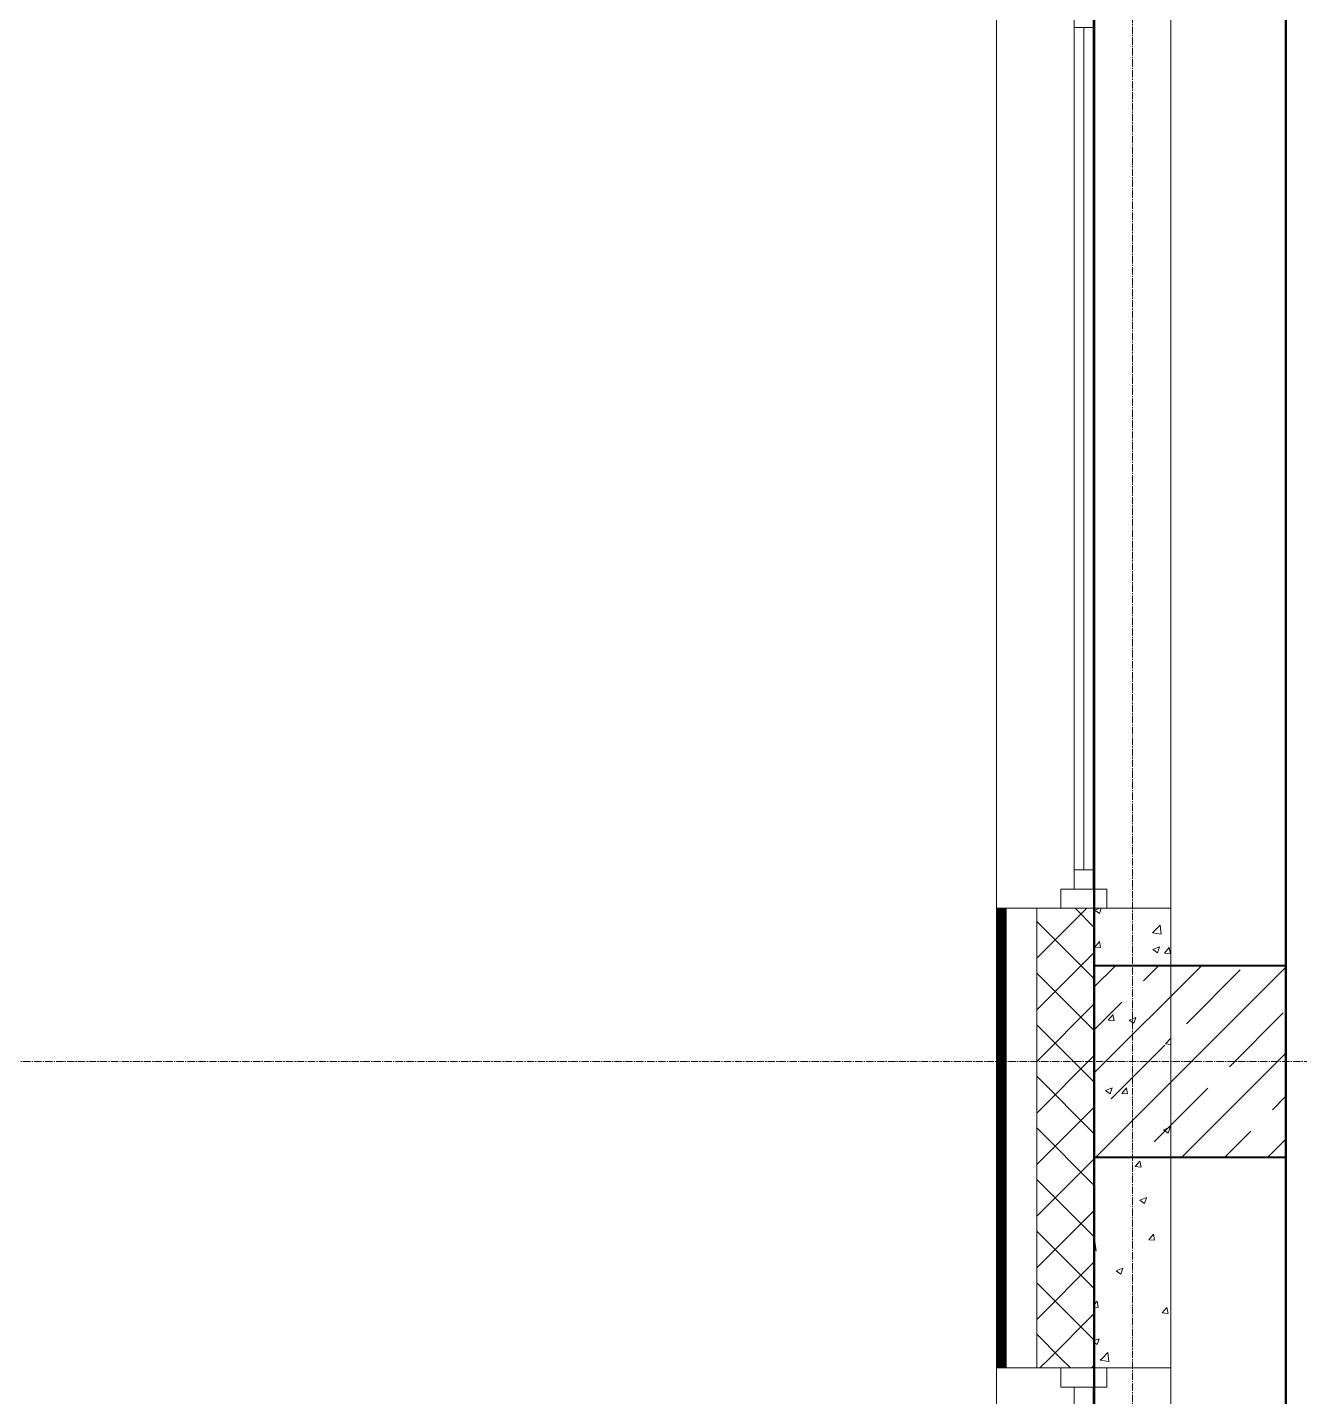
# Model space of a CAD drawing. Header units: millimetres. Extents: x -24360 to 609566, y -391049 to 148426.
# Drawn here: x -2885 to 436, y 69325 to 72900 of the extents above; entities that cross this region are included whole.
import ezdxf

# ---------------------------------------------------------------- set-up
doc = ezdxf.new("R2010")
doc.units = ezdxf.units.MM
doc.linetypes.add('CENTER2', pattern=[28.575, 19.05, -3.175, 3.175, -3.175])
doc.linetypes.add('HIDDEN2', pattern=[4.7625, 3.175, -1.5875])
for name, color, linetype, lineweight in [('A-Wall_Материал_Газоблок_Контур', 250, 'Continuous', 0), ('АР_Колонны', 70, 'Continuous', 30), ('АР_Окна', 4, 'Continuous', 5), ('АР_Стены ЖБ', 7, 'Continuous', 30), ('АР_Стены ПЕНОблок', 52, 'Continuous', 20), ('АР_Тонкая', 254, 'Continuous', 5), ('АР_Утеплитель', 31, 'Continuous', 0), ('АР_Штриховка', 8, 'Continuous', 0)]:
    doc.layers.add(name, color=color, linetype=linetype, lineweight=lineweight)
doc.layers.add('АР_Оси_РД_100', color=7, linetype='Continuous', lineweight=0, true_color=0x525252)
doc.layers.add('РД_Оси_100', color=7, linetype='Continuous', lineweight=0, true_color=0x525252)
doc.layers.add('КР_Балки-0.5', color=60, linetype='Continuous', lineweight=50, plot=False)

# ---------------------------------------------------------------- blocks, each defined once
blk = doc.blocks.new('СОШ_2200_АР_ОСИ_М100_28.05.24')
at = {"layer": 'АР_Оси_РД_100', "linetype": 'CENTER2'}
blk.add_line((0, -6155), (0, 139938.679), dxfattribs=at)
blk.add_lwpolyline([(119910, 70200), (-5954.958, 70200)], dxfattribs=at)

msp = doc.modelspace()

# ---------------------------------------------------------------- linework, layer by layer
at = {"layer": 'A-Wall_Материал_Газоблок_Контур', "color": 18, "linetype": 'Continuous', "lineweight": 0, "true_color": 0x000000}
for p, q in [((-355, 73000), (-355, 70600)), ((100, 70600), (100, 73000)), ((-355, 69400), (-355, 67900)), ((100, 67900), (100, 69400))]:
    msp.add_line(p, q, dxfattribs=at)
at = {"layer": 'АР_Колонны', "color": 18, "linetype": 'HIDDEN2', "lineweight": 25, "true_color": 0x000000}
for p, q in [((-100, 70450), (400, 70450)), ((-100, 69950), (-100, 70450)), ((400, 70450), (400, 69950)), ((400, 69950), (-100, 69950))]:
    msp.add_line(p, q, dxfattribs=at)
at = {"layer": 'АР_Колонны', "color": 18, "linetype": 'Continuous', "lineweight": 30, "true_color": 0x000000}
for p, q in [((400, 70450), (-100, 70450)), ((-100, 70450), (-100, 69950)), ((400, 69950), (400, 70450)), ((-100, 69950), (400, 69950))]:
    msp.add_line(p, q, dxfattribs=at)
at = {"layer": 'АР_Окна', "color": 18, "linetype": 'Continuous', "lineweight": 5, "true_color": 0x000000}
for p, q in [((-355, 73000), (-355, 70600)), ((100, 73000), (100, 70600)), ((-152.5, 70650), (-152.5, 72950)), ((-102.5, 72950), (-102.5, 70650)), ((-152.5, 72900), (-102.5, 72900)), ((-127.5, 72900), (-127.5, 70700)), ((-152.5, 70700), (-102.5, 70700)), ((-187.5, 70600), (-187.5, 70650)), ((-187.5, 70650), (-67.5, 70650)), ((-102.5, 70650), (-152.5, 70650)), ((-67.5, 70650), (-67.5, 70600)), ((-67.5, 70600), (-187.5, 70600)), ((-355, 69400), (-355, 67900)), ((-67.5, 69400), (-187.5, 69400)), ((-187.5, 69400), (-187.5, 69350)), ((-67.5, 69350), (-67.5, 69400)), ((100, 69400), (100, 67900)), ((-187.5, 69350), (-67.5, 69350)), ((-152.5, 69350), (-102.5, 69350)), ((-152.5, 67950), (-152.5, 69350)), ((-102.5, 69350), (-102.5, 67950))]:
    msp.add_line(p, q, dxfattribs=at)
at = {"layer": 'АР_Стены ЖБ', "color": 18, "linetype": 'Continuous', "lineweight": 40, "true_color": 0x000000}
for p, q in [((400, 70450), (-100, 70450)), ((-100, 70450), (-100, 69950)), ((400, 69950), (400, 70450)), ((-100, 69950), (400, 69950))]:
    msp.add_line(p, q, dxfattribs=at)
at = {"layer": 'АР_Стены ПЕНОблок', "color": 18, "linetype": 'Continuous', "lineweight": 20, "true_color": 0x000000}
for p, q in [((100, 70600), (-100, 70600)), ((-100, 70600), (-100, 69424.926)), ((100, 69424.926), (100, 70600)), ((-100, 69424.926), (-100, 69400)), ((-100, 69400), (100, 69400)), ((100, 69400), (100, 69424.926))]:
    msp.add_line(p, q, dxfattribs=at)
at = {"layer": 'АР_Тонкая', "color": 18, "linetype": 'Continuous', "lineweight": 5, "true_color": 0x000000}
for p, q in [((-330, 70600), (-355, 70600)), ((-355, 70600), (-355, 69424.926)), ((-250, 70600), (-330, 70600)), ((-330, 70600), (-330, 69424.926)), ((-330, 69424.926), (-330, 70600)), ((-250, 69424.926), (-250, 70600)), ((-355, 69424.926), (-355, 69400)), ((-355, 69400), (-330, 69400)), ((-330, 69424.926), (-330, 69400)), ((-330, 69400), (-330, 69424.926)), ((-330, 69400), (-250, 69400)), ((-250, 69400), (-250, 69424.926))]:
    msp.add_line(p, q, dxfattribs=at)
at = {"layer": 'АР_Утеплитель', "color": 18, "linetype": 'Continuous', "lineweight": 0, "true_color": 0x000000}
for p, q in [((-100, 70600), (-250, 70600)), ((-250, 70600), (-250, 69424.926)), ((-100, 69424.926), (-100, 70600)), ((-250, 69424.926), (-250, 69400)), ((-250, 69400), (-100, 69400)), ((-100, 69400), (-100, 69424.926))]:
    msp.add_line(p, q, dxfattribs=at)
at = {"layer": 'АР_Штриховка', "color": 18, "linetype": 'Continuous', "lineweight": 0, "true_color": 0x000000}
for p, q in [((-355, 70599), (-330, 70599)), ((-355, 70598), (-330, 70598)), ((-355, 70597), (-330, 70597)), ((-355, 70596), (-330, 70596)), ((-355, 70595), (-330, 70595)), ((-355, 70594), (-330, 70594)), ((-355, 70593), (-330, 70593)), ((-355, 70592), (-330, 70592)), ((-355, 70591), (-330, 70591)), ((-355, 70590), (-330, 70590)), ((-355, 70589), (-330, 70589)), ((-355, 70588), (-330, 70588)), ((-355, 70587), (-330, 70587)), ((-355, 70586), (-330, 70586)), ((-355, 70585), (-330, 70585)), ((-355, 70584), (-330, 70584)), ((-355, 70583), (-330, 70583)), ((-355, 70582), (-330, 70582)), ((-355, 70581), (-330, 70581)), ((-355, 70580), (-330, 70580)), ((-355, 70579), (-330, 70579)), ((-355, 70578), (-330, 70578)), ((-355, 70577), (-330, 70577)), ((-355, 70576), (-330, 70576)), ((-355, 70575), (-330, 70575)), ((-355, 70574), (-330, 70574)), ((-355, 70573), (-330, 70573)), ((-355, 70572), (-330, 70572)), ((-355, 70571), (-330, 70571)), ((-250, 70469.517), (-119.517, 70600)), ((-100, 70550.109), (-149.891, 70600)), ((-99.009, 70594.691), (-86.375, 70586.169)), ((-98.989, 70594.736), (-85.276, 70600)), ((-86.368, 70586.166), (-81.727, 70600)), ((-355, 70570), (-330, 70570)), ((-355, 70569), (-330, 70569)), ((-355, 70568), (-330, 70568)), ((-355, 70567), (-330, 70567)), ((-355, 70566), (-330, 70566)), ((-355, 70565), (-330, 70565)), ((-355, 70564), (-330, 70564)), ((-355, 70563), (-330, 70563)), ((-355, 70562), (-330, 70562)), ((-355, 70561), (-330, 70561)), ((-355, 70560), (-330, 70560)), ((-355, 70559), (-330, 70559)), ((-355, 70558), (-330, 70558)), ((-355, 70557), (-330, 70557)), ((-355, 70556), (-330, 70556)), ((-355, 70555), (-330, 70555)), ((-355, 70554), (-330, 70554)), ((-355, 70553), (-330, 70553)), ((-355, 70552), (-330, 70552)), ((-355, 70551), (-330, 70551)), ((-355, 70550), (-330, 70550)), ((-355, 70549), (-330, 70549)), ((-355, 70548), (-330, 70548)), ((-355, 70547), (-330, 70547)), ((-355, 70546), (-330, 70546)), ((-355, 70545), (-330, 70545)), ((-355, 70544), (-330, 70544)), ((-355, 70543), (-330, 70543)), ((-355, 70542), (-330, 70542)), ((-355, 70541), (-330, 70541)), ((-355, 70540), (-330, 70540)), ((-355, 70539), (-330, 70539)), ((-355, 70538), (-330, 70538)), ((-355, 70537), (-330, 70537)), ((-355, 70536), (-330, 70536)), ((-355, 70535), (-330, 70535)), ((-100, 70415.405), (-250, 70565.405)), ((52.073, 70535.664), (71.857, 70556.283)), ((52.105, 70535.596), (74.695, 70532.093)), ((74.707, 70532.166), (71.9, 70556.288)), ((-355, 70534), (-330, 70534)), ((-355, 70533), (-330, 70533)), ((-355, 70532), (-330, 70532)), ((-355, 70531), (-330, 70531)), ((-355, 70530), (-330, 70530)), ((-355, 70529), (-330, 70529)), ((-355, 70528), (-330, 70528)), ((-355, 70527), (-330, 70527)), ((-355, 70526), (-330, 70526)), ((-355, 70525), (-330, 70525)), ((-355, 70524), (-330, 70524)), ((-355, 70523), (-330, 70523)), ((-355, 70522), (-330, 70522)), ((-355, 70521), (-330, 70521)), ((-355, 70520), (-330, 70520)), ((-355, 70519), (-330, 70519)), ((-355, 70518), (-330, 70518)), ((-355, 70517), (-330, 70517)), ((-355, 70516), (-330, 70516)), ((-355, 70515), (-330, 70515)), ((-355, 70514), (-330, 70514)), ((-355, 70513), (-330, 70513)), ((-355, 70512), (-330, 70512)), ((-355, 70511), (-330, 70511)), ((-355, 70510), (-330, 70510)), ((-355, 70509), (-330, 70509)), ((-355, 70508), (-330, 70508)), ((-355, 70507), (-330, 70507)), ((-355, 70506), (-330, 70506)), ((-355, 70505), (-330, 70505)), ((-355, 70504), (-330, 70504)), ((-355, 70503), (-330, 70503)), ((-355, 70502), (-330, 70502)), ((-355, 70501), (-330, 70501)), ((-355, 70500), (-330, 70500)), ((-98.987, 70498.703), (-86.742, 70513.296)), ((-83.636, 70497.405), (-86.573, 70513.326)), ((52.626, 70492.471), (70.41, 70499.298)), ((65.246, 70483.901), (70.396, 70499.25)), ((-355, 70499), (-330, 70499)), ((-355, 70498), (-330, 70498)), ((-355, 70497), (-330, 70497)), ((-355, 70496), (-330, 70496)), ((-355, 70495), (-330, 70495)), ((-355, 70494), (-330, 70494)), ((-355, 70493), (-330, 70493)), ((-355, 70492), (-330, 70492)), ((-355, 70491), (-330, 70491)), ((-355, 70490), (-330, 70490)), ((-355, 70489), (-330, 70489)), ((-355, 70488), (-330, 70488)), ((-355, 70487), (-330, 70487)), ((-355, 70486), (-330, 70486)), ((-355, 70485), (-330, 70485)), ((-355, 70484), (-330, 70484)), ((-355, 70483), (-330, 70483)), ((-355, 70482), (-330, 70482)), ((-355, 70481), (-330, 70481)), ((-355, 70480), (-330, 70480)), ((-355, 70479), (-330, 70479)), ((-355, 70478), (-330, 70478)), ((-355, 70477), (-330, 70477)), ((-355, 70476), (-330, 70476)), ((-355, 70475), (-330, 70475)), ((-355, 70474), (-330, 70474)), ((-355, 70473), (-330, 70473)), ((-355, 70472), (-330, 70472)), ((-355, 70471), (-330, 70471)), ((-355, 70470), (-330, 70470)), ((-355, 70469), (-330, 70469)), ((-355, 70468), (-330, 70468)), ((-355, 70467), (-330, 70467)), ((-355, 70466), (-330, 70466)), ((-355, 70465), (-330, 70465)), ((-355, 70464), (-330, 70464)), ((-250, 70334.813), (-100, 70484.813)), ((-98.987, 70498.702), (-83.805, 70497.374)), ((52.605, 70492.426), (65.24, 70483.904)), ((83.198, 70482.764), (95.443, 70497.357)), ((83.198, 70482.763), (98.38, 70481.435)), ((98.548, 70481.466), (95.611, 70497.387)), ((-355, 70463), (-330, 70463)), ((-355, 70462), (-330, 70462)), ((-355, 70461), (-330, 70461)), ((-355, 70460), (-330, 70460)), ((-355, 70459), (-330, 70459)), ((-355, 70458), (-330, 70458)), ((-355, 70457), (-330, 70457)), ((-355, 70456), (-330, 70456)), ((-355, 70455), (-330, 70455)), ((-355, 70454), (-330, 70454)), ((-355, 70453), (-330, 70453)), ((-355, 70452), (-330, 70452)), ((-355, 70451), (-330, 70451)), ((-355, 70450), (-330, 70450)), ((-355, 70449), (-330, 70449)), ((-355, 70448), (-330, 70448)), ((-355, 70447), (-330, 70447)), ((-355, 70446), (-330, 70446)), ((-355, 70445), (-330, 70445)), ((-355, 70444), (-330, 70444)), ((-355, 70443), (-330, 70443)), ((-355, 70442), (-330, 70442)), ((-355, 70441), (-330, 70441)), ((-355, 70440), (-330, 70440)), ((-355, 70439), (-330, 70439)), ((-355, 70438), (-330, 70438)), ((-355, 70437), (-330, 70437)), ((-355, 70436), (-330, 70436)), ((-355, 70435), (-330, 70435)), ((-355, 70434), (-330, 70434)), ((-355, 70433), (-330, 70433)), ((-355, 70432), (-330, 70432)), ((-355, 70431), (-330, 70431)), ((-355, 70430), (-330, 70430)), ((-355, 70429), (-330, 70429)), ((-355, 70428), (-330, 70428)), ((-100, 70280.702), (-250, 70430.702)), ((-355, 70427), (-330, 70427)), ((-355, 70426), (-330, 70426)), ((-355, 70425), (-330, 70425)), ((-355, 70424), (-330, 70424)), ((-355, 70423), (-330, 70423)), ((-355, 70422), (-330, 70422)), ((-355, 70421), (-330, 70421)), ((-355, 70420), (-330, 70420)), ((-355, 70419), (-330, 70419)), ((-355, 70418), (-330, 70418)), ((-355, 70417), (-330, 70417)), ((-355, 70416), (-330, 70416)), ((-355, 70415), (-330, 70415)), ((-355, 70414), (-330, 70414)), ((-355, 70413), (-330, 70413)), ((-355, 70412), (-330, 70412)), ((-355, 70411), (-330, 70411)), ((-355, 70410), (-330, 70410)), ((-355, 70409), (-330, 70409)), ((-355, 70408), (-330, 70408)), ((-355, 70407), (-330, 70407)), ((-355, 70406), (-330, 70406)), ((-355, 70405), (-330, 70405)), ((-355, 70404), (-330, 70404)), ((-355, 70403), (-330, 70403)), ((-355, 70402), (-330, 70402)), ((-355, 70401), (-330, 70401)), ((-355, 70400), (-330, 70400)), ((-355, 70399), (-330, 70399)), ((-355, 70398), (-330, 70398)), ((-355, 70397), (-330, 70397)), ((-355, 70396), (-330, 70396)), ((-355, 70395), (-330, 70395)), ((-355, 70394), (-330, 70394)), ((-355, 70393), (-330, 70393)), ((-355, 70392), (-330, 70392)), ((-355, 70391), (-330, 70391)), ((-355, 70390), (-330, 70390)), ((-355, 70389), (-330, 70389)), ((-355, 70388), (-330, 70388)), ((-355, 70387), (-330, 70387)), ((-355, 70386), (-330, 70386)), ((-355, 70385), (-330, 70385)), ((-355, 70384), (-330, 70384)), ((-355, 70383), (-330, 70383)), ((-355, 70382), (-330, 70382)), ((-355, 70381), (-330, 70381)), ((-355, 70380), (-330, 70380)), ((-355, 70379), (-330, 70379)), ((-355, 70378), (-330, 70378)), ((-355, 70377), (-330, 70377)), ((-355, 70376), (-330, 70376)), ((-355, 70375), (-330, 70375)), ((-355, 70374), (-330, 70374)), ((-355, 70373), (-330, 70373)), ((-355, 70372), (-330, 70372)), ((-355, 70371), (-330, 70371)), ((-355, 70370), (-330, 70370)), ((-355, 70369), (-330, 70369)), ((-355, 70368), (-330, 70368)), ((-355, 70367), (-330, 70367)), ((-355, 70366), (-330, 70366)), ((-355, 70365), (-330, 70365)), ((-355, 70364), (-330, 70364)), ((-355, 70363), (-330, 70363)), ((-355, 70362), (-330, 70362)), ((-355, 70361), (-330, 70361)), ((-355, 70360), (-330, 70360)), ((-355, 70359), (-330, 70359)), ((-355, 70358), (-330, 70358)), ((-355, 70357), (-330, 70357)), ((-355, 70356), (-330, 70356)), ((-355, 70355), (-330, 70355)), ((-355, 70354), (-330, 70354)), ((-355, 70353), (-330, 70353)), ((-355, 70352), (-330, 70352)), ((-355, 70351), (-330, 70351)), ((-355, 70350), (-330, 70350)), ((-355, 70349), (-330, 70349)), ((-355, 70348), (-330, 70348)), ((-355, 70347), (-330, 70347)), ((-355, 70346), (-330, 70346)), ((-355, 70345), (-330, 70345)), ((-355, 70344), (-330, 70344)), ((-355, 70343), (-330, 70343)), ((-355, 70342), (-330, 70342)), ((-355, 70341), (-330, 70341)), ((-355, 70340), (-330, 70340)), ((-355, 70339), (-330, 70339)), ((-355, 70338), (-330, 70338)), ((-355, 70337), (-330, 70337)), ((-355, 70336), (-330, 70336)), ((-355, 70335), (-330, 70335)), ((-355, 70334), (-330, 70334)), ((-355, 70333), (-330, 70333)), ((-355, 70332), (-330, 70332)), ((-355, 70331), (-330, 70331)), ((-355, 70330), (-330, 70330)), ((-355, 70329), (-330, 70329)), ((-355, 70328), (-330, 70328)), ((-355, 70327), (-330, 70327)), ((-355, 70326), (-330, 70326)), ((-355, 70325), (-330, 70325)), ((-355, 70324), (-330, 70324)), ((-355, 70323), (-330, 70323)), ((-355, 70322), (-330, 70322)), ((-355, 70321), (-330, 70321)), ((-250, 70200.109), (-100, 70350.109)), ((-63.743, 70307.646), (-51.498, 70322.239)), ((-48.394, 70306.348), (-51.331, 70322.27)), ((-355, 70320), (-330, 70320)), ((-355, 70319), (-330, 70319)), ((-355, 70318), (-330, 70318)), ((-355, 70317), (-330, 70317)), ((-355, 70316), (-330, 70316)), ((-355, 70315), (-330, 70315)), ((-355, 70314), (-330, 70314)), ((-355, 70313), (-330, 70313)), ((-355, 70312), (-330, 70312)), ((-355, 70311), (-330, 70311)), ((-355, 70310), (-330, 70310)), ((-355, 70309), (-330, 70309)), ((-355, 70308), (-330, 70308)), ((-355, 70307), (-330, 70307)), ((-355, 70306), (-330, 70306)), ((-355, 70305), (-330, 70305)), ((-355, 70304), (-330, 70304)), ((-355, 70303), (-330, 70303)), ((-355, 70302), (-330, 70302)), ((-355, 70301), (-330, 70301)), ((-355, 70300), (-330, 70300)), ((-355, 70299), (-330, 70299)), ((-355, 70298), (-330, 70298)), ((-355, 70297), (-330, 70297)), ((-355, 70296), (-330, 70296)), ((-355, 70295), (-330, 70295)), ((-355, 70294), (-330, 70294)), ((-355, 70293), (-330, 70293)), ((-355, 70292), (-330, 70292)), ((-355, 70291), (-330, 70291)), ((-355, 70290), (-330, 70290)), ((-355, 70289), (-330, 70289)), ((-355, 70288), (-330, 70288)), ((-355, 70287), (-330, 70287)), ((-355, 70286), (-330, 70286)), ((-355, 70285), (-330, 70285)), ((-100, 70145.998), (-250, 70295.998)), ((-63.743, 70307.645), (-48.561, 70306.317)), ((-9.197, 70308.238), (3.438, 70299.716)), ((-9.176, 70308.283), (8.608, 70315.11)), ((3.444, 70299.713), (8.594, 70315.062)), ((-355, 70284), (-330, 70284)), ((-355, 70283), (-330, 70283)), ((-355, 70282), (-330, 70282)), ((-355, 70281), (-330, 70281)), ((-355, 70280), (-330, 70280)), ((-355, 70279), (-330, 70279)), ((-355, 70278), (-330, 70278)), ((-355, 70277), (-330, 70277)), ((-355, 70276), (-330, 70276)), ((-355, 70275), (-330, 70275)), ((-355, 70274), (-330, 70274)), ((-355, 70273), (-330, 70273)), ((-355, 70272), (-330, 70272)), ((-355, 70271), (-330, 70271)), ((-355, 70270), (-330, 70270)), ((-355, 70269), (-330, 70269)), ((-355, 70268), (-330, 70268)), ((-355, 70267), (-330, 70267)), ((-355, 70266), (-330, 70266)), ((-355, 70265), (-330, 70265)), ((-355, 70264), (-330, 70264)), ((-355, 70263), (-330, 70263)), ((-355, 70262), (-330, 70262)), ((-355, 70261), (-330, 70261)), ((-355, 70260), (-330, 70260)), ((-355, 70259), (-330, 70259)), ((-355, 70258), (-330, 70258)), ((-355, 70257), (-330, 70257)), ((-355, 70256), (-330, 70256)), ((-355, 70255), (-330, 70255)), ((-355, 70254), (-330, 70254)), ((-355, 70253), (-330, 70253)), ((-355, 70252), (-330, 70252)), ((-355, 70251), (-330, 70251)), ((-355, 70250), (-330, 70250)), ((-355, 70249), (-330, 70249)), ((85.748, 70246.196), (100, 70261.049)), ((-355, 70248), (-330, 70248)), ((-355, 70247), (-330, 70247)), ((-355, 70246), (-330, 70246)), ((-355, 70245), (-330, 70245)), ((-355, 70244), (-330, 70244)), ((-355, 70243), (-330, 70243)), ((-355, 70242), (-330, 70242)), ((-355, 70241), (-330, 70241)), ((-355, 70240), (-330, 70240)), ((-355, 70239), (-330, 70239)), ((-355, 70238), (-330, 70238)), ((-355, 70237), (-330, 70237)), ((-355, 70236), (-330, 70236)), ((-355, 70235), (-330, 70235)), ((-355, 70234), (-330, 70234)), ((-355, 70233), (-330, 70233)), ((-355, 70232), (-330, 70232)), ((-355, 70231), (-330, 70231)), ((-355, 70230), (-330, 70230)), ((-355, 70229), (-330, 70229)), ((-355, 70228), (-330, 70228)), ((-355, 70227), (-330, 70227)), ((-355, 70226), (-330, 70226)), ((-355, 70225), (-330, 70225)), ((-355, 70224), (-330, 70224)), ((-355, 70223), (-330, 70223)), ((-355, 70222), (-330, 70222)), ((-355, 70221), (-330, 70221)), ((-355, 70220), (-330, 70220)), ((-355, 70219), (-330, 70219)), ((-355, 70218), (-330, 70218)), ((-355, 70217), (-330, 70217)), ((-355, 70216), (-330, 70216)), ((-355, 70215), (-330, 70215)), ((-355, 70214), (-330, 70214)), ((-250, 70065.405), (-100, 70215.405)), ((85.78, 70246.128), (100, 70243.923)), ((-355, 70213), (-330, 70213)), ((-355, 70212), (-330, 70212)), ((-355, 70211), (-330, 70211)), ((-355, 70210), (-330, 70210)), ((-355, 70209), (-330, 70209)), ((-355, 70208), (-330, 70208)), ((-355, 70207), (-330, 70207)), ((-355, 70206), (-330, 70206)), ((-355, 70205), (-330, 70205)), ((-355, 70204), (-330, 70204)), ((-355, 70203), (-330, 70203)), ((-355, 70202), (-330, 70202)), ((-355, 70201), (-330, 70201)), ((-355, 70200), (-330, 70200)), ((-355, 70199), (-330, 70199)), ((-355, 70198), (-330, 70198)), ((-355, 70197), (-330, 70197)), ((-355, 70196), (-330, 70196)), ((-355, 70195), (-330, 70195)), ((-355, 70194), (-330, 70194)), ((-355, 70193), (-330, 70193)), ((-355, 70192), (-330, 70192)), ((-355, 70191), (-330, 70191)), ((-355, 70190), (-330, 70190)), ((-355, 70189), (-330, 70189)), ((-355, 70188), (-330, 70188)), ((-355, 70187), (-330, 70187)), ((-355, 70186), (-330, 70186)), ((-355, 70185), (-330, 70185)), ((-355, 70184), (-330, 70184)), ((-355, 70183), (-330, 70183)), ((-355, 70182), (-330, 70182)), ((-355, 70181), (-330, 70181)), ((-355, 70180), (-330, 70180)), ((-355, 70179), (-330, 70179)), ((-355, 70178), (-330, 70178)), ((-355, 70177), (-330, 70177)), ((-355, 70176), (-330, 70176)), ((-355, 70175), (-330, 70175)), ((-355, 70174), (-330, 70174)), ((-355, 70173), (-330, 70173)), ((-355, 70172), (-330, 70172)), ((-355, 70171), (-330, 70171)), ((-355, 70170), (-330, 70170)), ((-355, 70169), (-330, 70169)), ((-355, 70168), (-330, 70168)), ((-355, 70167), (-330, 70167)), ((-355, 70166), (-330, 70166)), ((-355, 70165), (-330, 70165)), ((-355, 70164), (-330, 70164)), ((-355, 70163), (-330, 70163)), ((-355, 70162), (-330, 70162)), ((-355, 70161), (-330, 70161)), ((-355, 70160), (-330, 70160)), ((-355, 70159), (-330, 70159)), ((-355, 70158), (-330, 70158)), ((-355, 70157), (-330, 70157)), ((-355, 70156), (-330, 70156)), ((-355, 70155), (-330, 70155)), ((-355, 70154), (-330, 70154)), ((-355, 70153), (-330, 70153)), ((-355, 70152), (-330, 70152)), ((-355, 70151), (-330, 70151)), ((-355, 70150), (-330, 70150)), ((-355, 70149), (-330, 70149)), ((-355, 70148), (-330, 70148)), ((-355, 70147), (-330, 70147)), ((-355, 70146), (-330, 70146)), ((-355, 70145), (-330, 70145)), ((-355, 70144), (-330, 70144)), ((-355, 70143), (-330, 70143)), ((-355, 70142), (-330, 70142)), ((-100, 70011.294), (-250, 70161.294)), ((-355, 70141), (-330, 70141)), ((-355, 70140), (-330, 70140)), ((-355, 70139), (-330, 70139)), ((-355, 70138), (-330, 70138)), ((-355, 70137), (-330, 70137)), ((-355, 70136), (-330, 70136)), ((-355, 70135), (-330, 70135)), ((-355, 70134), (-330, 70134)), ((-355, 70133), (-330, 70133)), ((-355, 70132), (-330, 70132)), ((-355, 70131), (-330, 70131)), ((-355, 70130), (-330, 70130)), ((-355, 70129), (-330, 70129)), ((-355, 70128), (-330, 70128)), ((-355, 70127), (-330, 70127)), ((-355, 70126), (-330, 70126)), ((-355, 70125), (-330, 70125)), ((-355, 70124), (-330, 70124)), ((-355, 70123), (-330, 70123)), ((-355, 70122), (-330, 70122)), ((-355, 70121), (-330, 70121)), ((-355, 70120), (-330, 70120)), ((-355, 70119), (-330, 70119)), ((-355, 70118), (-330, 70118)), ((-355, 70117), (-330, 70117)), ((-355, 70116), (-330, 70116)), ((-355, 70115), (-330, 70115)), ((-355, 70114), (-330, 70114)), ((-355, 70113), (-330, 70113)), ((-355, 70112), (-330, 70112)), ((-355, 70111), (-330, 70111)), ((-355, 70110), (-330, 70110)), ((-355, 70109), (-330, 70109)), ((-355, 70108), (-330, 70108)), ((-355, 70107), (-330, 70107)), ((-355, 70106), (-330, 70106)), ((-70.999, 70124.05), (-58.364, 70115.528)), ((-70.978, 70124.095), (-53.194, 70130.922)), ((-58.358, 70115.525), (-53.208, 70130.874)), ((-28.5, 70116.589), (-16.255, 70131.182)), ((-28.5, 70116.589), (-13.318, 70115.26)), ((-13.151, 70115.291), (-16.088, 70131.213)), ((-355, 70105), (-330, 70105)), ((-355, 70104), (-330, 70104)), ((-355, 70103), (-330, 70103)), ((-355, 70102), (-330, 70102)), ((-355, 70101), (-330, 70101)), ((-355, 70100), (-330, 70100)), ((-355, 70099), (-330, 70099)), ((-355, 70098), (-330, 70098)), ((-355, 70097), (-330, 70097)), ((-355, 70096), (-330, 70096)), ((-355, 70095), (-330, 70095)), ((-355, 70094), (-330, 70094)), ((-355, 70093), (-330, 70093)), ((-355, 70092), (-330, 70092)), ((-355, 70091), (-330, 70091)), ((-355, 70090), (-330, 70090)), ((-355, 70089), (-330, 70089)), ((-355, 70088), (-330, 70088)), ((-355, 70087), (-330, 70087)), ((-355, 70086), (-330, 70086)), ((-355, 70085), (-330, 70085)), ((-355, 70084), (-330, 70084)), ((-355, 70083), (-330, 70083)), ((-355, 70082), (-330, 70082)), ((-355, 70081), (-330, 70081)), ((-355, 70080), (-330, 70080)), ((-355, 70079), (-330, 70079)), ((-355, 70078), (-330, 70078)), ((-355, 70077), (-330, 70077)), ((-355, 70076), (-330, 70076)), ((-355, 70075), (-330, 70075)), ((-355, 70074), (-330, 70074)), ((-355, 70073), (-330, 70073)), ((-355, 70072), (-330, 70072)), ((-355, 70071), (-330, 70071)), ((-250, 69930.702), (-100, 70080.702)), ((-355, 70070), (-330, 70070)), ((-355, 70069), (-330, 70069)), ((-355, 70068), (-330, 70068)), ((-355, 70067), (-330, 70067)), ((-355, 70066), (-330, 70066)), ((-355, 70065), (-330, 70065)), ((-355, 70064), (-330, 70064)), ((-355, 70063), (-330, 70063)), ((-355, 70062), (-330, 70062)), ((-355, 70061), (-330, 70061)), ((-355, 70060), (-330, 70060)), ((-355, 70059), (-330, 70059)), ((-355, 70058), (-330, 70058)), ((-355, 70057), (-330, 70057)), ((-355, 70056), (-330, 70056)), ((-355, 70055), (-330, 70055)), ((-355, 70054), (-330, 70054)), ((-355, 70053), (-330, 70053)), ((-355, 70052), (-330, 70052)), ((-355, 70051), (-330, 70051)), ((-355, 70050), (-330, 70050)), ((-355, 70049), (-330, 70049)), ((-355, 70048), (-330, 70048)), ((-355, 70047), (-330, 70047)), ((-355, 70046), (-330, 70046)), ((-355, 70045), (-330, 70045)), ((-355, 70044), (-330, 70044)), ((-355, 70043), (-330, 70043)), ((-355, 70042), (-330, 70042)), ((-355, 70041), (-330, 70041)), ((-355, 70040), (-330, 70040)), ((-355, 70039), (-330, 70039)), ((-355, 70038), (-330, 70038)), ((-355, 70037), (-330, 70037)), ((-355, 70036), (-330, 70036)), ((-355, 70035), (-330, 70035)), ((-355, 70034), (-330, 70034)), ((-355, 70033), (-330, 70033)), ((-355, 70032), (-330, 70032)), ((-355, 70031), (-330, 70031)), ((-355, 70030), (-330, 70030)), ((-355, 70029), (-330, 70029)), ((-355, 70028), (-330, 70028)), ((-355, 70027), (-330, 70027)), ((-355, 70026), (-330, 70026)), ((-355, 70025), (-330, 70025)), ((-355, 70024), (-330, 70024)), ((-355, 70023), (-330, 70023)), ((-355, 70022), (-330, 70022)), ((-355, 70021), (-330, 70021)), ((-355, 70020), (-330, 70020)), ((-355, 70019), (-330, 70019)), ((-355, 70018), (-330, 70018)), ((-355, 70017), (-330, 70017)), ((-355, 70016), (-330, 70016)), ((-355, 70015), (-330, 70015)), ((-355, 70014), (-330, 70014)), ((-355, 70013), (-330, 70013)), ((-355, 70012), (-330, 70012)), ((-355, 70011), (-330, 70011)), ((-355, 70010), (-330, 70010)), ((-355, 70009), (-330, 70009)), ((-355, 70008), (-330, 70008)), ((-355, 70007), (-330, 70007)), ((-355, 70006), (-330, 70006)), ((-355, 70005), (-330, 70005)), ((-355, 70004), (-330, 70004)), ((-355, 70003), (-330, 70003)), ((-355, 70002), (-330, 70002)), ((-355, 70001), (-330, 70001)), ((-355, 70000), (-330, 70000)), ((-355, 69999), (-330, 69999)), ((-100, 69876.59), (-250, 70026.59)), ((80.615, 70021.784), (93.25, 70013.262)), ((80.636, 70021.83), (98.421, 70028.656)), ((93.256, 70013.26), (98.407, 70028.609)), ((-355, 69998), (-330, 69998)), ((-355, 69997), (-330, 69997)), ((-355, 69996), (-330, 69996)), ((-355, 69995), (-330, 69995)), ((-355, 69994), (-330, 69994)), ((-355, 69993), (-330, 69993)), ((-355, 69992), (-330, 69992)), ((-355, 69991), (-330, 69991)), ((-355, 69990), (-330, 69990)), ((-355, 69989), (-330, 69989)), ((-355, 69988), (-330, 69988)), ((-355, 69987), (-330, 69987)), ((-355, 69986), (-330, 69986)), ((-355, 69985), (-330, 69985)), ((-355, 69984), (-330, 69984)), ((-355, 69983), (-330, 69983)), ((-355, 69982), (-330, 69982)), ((-355, 69981), (-330, 69981)), ((-355, 69980), (-330, 69980)), ((-355, 69979), (-330, 69979)), ((-355, 69978), (-330, 69978)), ((-355, 69977), (-330, 69977)), ((-355, 69976), (-330, 69976)), ((-355, 69975), (-330, 69975)), ((-355, 69974), (-330, 69974)), ((-355, 69973), (-330, 69973)), ((-355, 69972), (-330, 69972)), ((-355, 69971), (-330, 69971)), ((-355, 69970), (-330, 69970)), ((-355, 69969), (-330, 69969)), ((-355, 69968), (-330, 69968)), ((-355, 69967), (-330, 69967)), ((-355, 69966), (-330, 69966)), ((-355, 69965), (-330, 69965)), ((-355, 69964), (-330, 69964)), ((-355, 69963), (-330, 69963)), ((-355, 69962), (-330, 69962)), ((-355, 69961), (-330, 69961)), ((-355, 69960), (-330, 69960)), ((-355, 69959), (-330, 69959)), ((-355, 69958), (-330, 69958)), ((-355, 69957), (-330, 69957)), ((-355, 69956), (-330, 69956)), ((-355, 69955), (-330, 69955)), ((-355, 69954), (-330, 69954)), ((-355, 69953), (-330, 69953)), ((-355, 69952), (-330, 69952)), ((-355, 69951), (-330, 69951)), ((-355, 69950), (-330, 69950)), ((-355, 69949), (-330, 69949)), ((-355, 69948), (-330, 69948)), ((-355, 69947), (-330, 69947)), ((-355, 69946), (-330, 69946)), ((-355, 69945), (-330, 69945)), ((-355, 69944), (-330, 69944)), ((-355, 69943), (-330, 69943)), ((-355, 69942), (-330, 69942)), ((-355, 69941), (-330, 69941)), ((-355, 69940), (-330, 69940)), ((-355, 69939), (-330, 69939)), ((-355, 69938), (-330, 69938)), ((-355, 69937), (-330, 69937)), ((-355, 69936), (-330, 69936)), ((-355, 69935), (-330, 69935)), ((-355, 69934), (-330, 69934)), ((-355, 69933), (-330, 69933)), ((-355, 69932), (-330, 69932)), ((-355, 69931), (-330, 69931)), ((-355, 69930), (-330, 69930)), ((-355, 69929), (-330, 69929)), ((-355, 69928), (-330, 69928)), ((-250, 69795.998), (-100, 69945.998)), ((6.743, 69925.532), (18.989, 69940.125)), ((22.092, 69924.234), (19.155, 69940.156)), ((-355, 69927), (-330, 69927)), ((-355, 69926), (-330, 69926)), ((-355, 69925), (-330, 69925)), ((-355, 69924), (-330, 69924)), ((-355, 69923), (-330, 69923)), ((-355, 69922), (-330, 69922)), ((-355, 69921), (-330, 69921)), ((-355, 69920), (-330, 69920)), ((-355, 69919), (-330, 69919)), ((-355, 69918), (-330, 69918)), ((-355, 69917), (-330, 69917)), ((-355, 69916), (-330, 69916)), ((-355, 69915), (-330, 69915)), ((-355, 69914), (-330, 69914)), ((-355, 69913), (-330, 69913)), ((-355, 69912), (-330, 69912)), ((-355, 69911), (-330, 69911)), ((-355, 69910), (-330, 69910)), ((-355, 69909), (-330, 69909)), ((-355, 69908), (-330, 69908)), ((-355, 69907), (-330, 69907)), ((-355, 69906), (-330, 69906)), ((-355, 69905), (-330, 69905)), ((-355, 69904), (-330, 69904)), ((-355, 69903), (-330, 69903)), ((-355, 69902), (-330, 69902)), ((-355, 69901), (-330, 69901)), ((-355, 69900), (-330, 69900)), ((-355, 69899), (-330, 69899)), ((-355, 69898), (-330, 69898)), ((-355, 69897), (-330, 69897)), ((-355, 69896), (-330, 69896)), ((-355, 69895), (-330, 69895)), ((-355, 69894), (-330, 69894)), ((-355, 69893), (-330, 69893)), ((-355, 69892), (-330, 69892)), ((-100, 69741.886), (-250, 69891.886)), ((6.743, 69925.532), (21.925, 69924.203)), ((-355, 69891), (-330, 69891)), ((-355, 69890), (-330, 69890)), ((-355, 69889), (-330, 69889)), ((-355, 69888), (-330, 69888)), ((-355, 69887), (-330, 69887)), ((-355, 69886), (-330, 69886)), ((-355, 69885), (-330, 69885)), ((-355, 69884), (-330, 69884)), ((-355, 69883), (-330, 69883)), ((-355, 69882), (-330, 69882)), ((-355, 69881), (-330, 69881)), ((-355, 69880), (-330, 69880)), ((-355, 69879), (-330, 69879)), ((-355, 69878), (-330, 69878)), ((-355, 69877), (-330, 69877)), ((-355, 69876), (-330, 69876)), ((-355, 69875), (-330, 69875)), ((-355, 69874), (-330, 69874)), ((-355, 69873), (-330, 69873)), ((-355, 69872), (-330, 69872)), ((-355, 69871), (-330, 69871)), ((-355, 69870), (-330, 69870)), ((-355, 69869), (-330, 69869)), ((-355, 69868), (-330, 69868)), ((-355, 69867), (-330, 69867)), ((-355, 69866), (-330, 69866)), ((-355, 69865), (-330, 69865)), ((-355, 69864), (-330, 69864)), ((-355, 69863), (-330, 69863)), ((-355, 69862), (-330, 69862)), ((-355, 69861), (-330, 69861)), ((-355, 69860), (-330, 69860)), ((-355, 69859), (-330, 69859)), ((-355, 69858), (-330, 69858)), ((-355, 69857), (-330, 69857)), ((-355, 69856), (-330, 69856)), ((-355, 69855), (-330, 69855)), ((-355, 69854), (-330, 69854)), ((-355, 69853), (-330, 69853)), ((-355, 69852), (-330, 69852)), ((-355, 69851), (-330, 69851)), ((-355, 69850), (-330, 69850)), ((-355, 69849), (-330, 69849)), ((-355, 69848), (-330, 69848)), ((-355, 69847), (-330, 69847)), ((-355, 69846), (-330, 69846)), ((-355, 69845), (-330, 69845)), ((-355, 69844), (-330, 69844)), ((-355, 69843), (-330, 69843)), ((-355, 69842), (-330, 69842)), ((-355, 69841), (-330, 69841)), ((-355, 69840), (-330, 69840)), ((-355, 69839), (-330, 69839)), ((-355, 69838), (-330, 69838)), ((-355, 69837), (-330, 69837)), ((-355, 69836), (-330, 69836)), ((-355, 69835), (-330, 69835)), ((-355, 69834), (-330, 69834)), ((-355, 69833), (-330, 69833)), ((-355, 69832), (-330, 69832)), ((-355, 69831), (-330, 69831)), ((-355, 69830), (-330, 69830)), ((-355, 69829), (-330, 69829)), ((-355, 69828), (-330, 69828)), ((-355, 69827), (-330, 69827)), ((-355, 69826), (-330, 69826)), ((-355, 69825), (-330, 69825)), ((-355, 69824), (-330, 69824)), ((-355, 69823), (-330, 69823)), ((-355, 69822), (-330, 69822)), ((-355, 69821), (-330, 69821)), ((-355, 69820), (-330, 69820)), ((18.813, 69837.597), (31.448, 69829.074)), ((18.834, 69837.641), (36.619, 69844.468)), ((31.454, 69829.072), (36.605, 69844.421)), ((-355, 69819), (-330, 69819)), ((-355, 69818), (-330, 69818)), ((-355, 69817), (-330, 69817)), ((-355, 69816), (-330, 69816)), ((-355, 69815), (-330, 69815)), ((-355, 69814), (-330, 69814)), ((-355, 69813), (-330, 69813)), ((-355, 69812), (-330, 69812)), ((-355, 69811), (-330, 69811)), ((-355, 69810), (-330, 69810)), ((-355, 69809), (-330, 69809)), ((-355, 69808), (-330, 69808)), ((-355, 69807), (-330, 69807)), ((-355, 69806), (-330, 69806)), ((-355, 69805), (-330, 69805)), ((-355, 69804), (-330, 69804)), ((-355, 69803), (-330, 69803)), ((-355, 69802), (-330, 69802)), ((-355, 69801), (-330, 69801)), ((-355, 69800), (-330, 69800)), ((-355, 69799), (-330, 69799)), ((-355, 69798), (-330, 69798)), ((-355, 69797), (-330, 69797)), ((-355, 69796), (-330, 69796)), ((-355, 69795), (-330, 69795)), ((-355, 69794), (-330, 69794)), ((-355, 69793), (-330, 69793)), ((-355, 69792), (-330, 69792)), ((-355, 69791), (-330, 69791)), ((-355, 69790), (-330, 69790)), ((-355, 69789), (-330, 69789)), ((-355, 69788), (-330, 69788)), ((-355, 69787), (-330, 69787)), ((-355, 69786), (-330, 69786)), ((-355, 69785), (-330, 69785)), ((-250, 69661.294), (-100, 69811.294)), ((-355, 69784), (-330, 69784)), ((-355, 69783), (-330, 69783)), ((-355, 69782), (-330, 69782)), ((-355, 69781), (-330, 69781)), ((-355, 69780), (-330, 69780)), ((-355, 69779), (-330, 69779)), ((-355, 69778), (-330, 69778)), ((-355, 69777), (-330, 69777)), ((-355, 69776), (-330, 69776)), ((-355, 69775), (-330, 69775)), ((-355, 69774), (-330, 69774)), ((-355, 69773), (-330, 69773)), ((-355, 69772), (-330, 69772)), ((-355, 69771), (-330, 69771)), ((-355, 69770), (-330, 69770)), ((-355, 69769), (-330, 69769)), ((-355, 69768), (-330, 69768)), ((-355, 69767), (-330, 69767)), ((-355, 69766), (-330, 69766)), ((-355, 69765), (-330, 69765)), ((-355, 69764), (-330, 69764)), ((-355, 69763), (-330, 69763)), ((-355, 69762), (-330, 69762)), ((-355, 69761), (-330, 69761)), ((-355, 69760), (-330, 69760)), ((-355, 69759), (-330, 69759)), ((-355, 69758), (-330, 69758)), ((-355, 69757), (-330, 69757)), ((-355, 69756), (-330, 69756)), ((-355, 69755), (-330, 69755)), ((-355, 69754), (-330, 69754)), ((-355, 69753), (-330, 69753)), ((-355, 69752), (-330, 69752)), ((-355, 69751), (-330, 69751)), ((-355, 69750), (-330, 69750)), ((-355, 69749), (-330, 69749)), ((-100, 69607.182), (-250, 69757.182)), ((41.987, 69734.475), (54.232, 69749.069)), ((57.335, 69733.177), (54.398, 69749.099)), ((-355, 69748), (-330, 69748)), ((-355, 69747), (-330, 69747)), ((-355, 69746), (-330, 69746)), ((-355, 69745), (-330, 69745)), ((-355, 69744), (-330, 69744)), ((-355, 69743), (-330, 69743)), ((-355, 69742), (-330, 69742)), ((-355, 69741), (-330, 69741)), ((-355, 69740), (-330, 69740)), ((-355, 69739), (-330, 69739)), ((-355, 69738), (-330, 69738)), ((-355, 69737), (-330, 69737)), ((-355, 69736), (-330, 69736)), ((-355, 69735), (-330, 69735)), ((-355, 69734), (-330, 69734)), ((-355, 69733), (-330, 69733)), ((-355, 69732), (-330, 69732)), ((-355, 69731), (-330, 69731)), ((-355, 69730), (-330, 69730)), ((-355, 69729), (-330, 69729)), ((-355, 69728), (-330, 69728)), ((-355, 69727), (-330, 69727)), ((-355, 69726), (-330, 69726)), ((-355, 69725), (-330, 69725)), ((-355, 69724), (-330, 69724)), ((-355, 69723), (-330, 69723)), ((-355, 69722), (-330, 69722)), ((-355, 69721), (-330, 69721)), ((-355, 69720), (-330, 69720)), ((-355, 69719), (-330, 69719)), ((-355, 69718), (-330, 69718)), ((-355, 69717), (-330, 69717)), ((-355, 69716), (-330, 69716)), ((-355, 69715), (-330, 69715)), ((-355, 69714), (-330, 69714)), ((-355, 69713), (-330, 69713)), ((-100, 69728.041), (-98.197, 69729.92)), ((-95.348, 69705.803), (-98.154, 69729.925)), ((41.987, 69734.475), (57.169, 69733.147)), ((-355, 69712), (-330, 69712)), ((-355, 69711), (-330, 69711)), ((-355, 69710), (-330, 69710)), ((-355, 69709), (-330, 69709)), ((-355, 69708), (-330, 69708)), ((-355, 69707), (-330, 69707)), ((-355, 69706), (-330, 69706)), ((-355, 69705), (-330, 69705)), ((-355, 69704), (-330, 69704)), ((-355, 69703), (-330, 69703)), ((-355, 69702), (-330, 69702)), ((-355, 69701), (-330, 69701)), ((-355, 69700), (-330, 69700)), ((-355, 69699), (-330, 69699)), ((-355, 69698), (-330, 69698)), ((-355, 69697), (-330, 69697)), ((-355, 69696), (-330, 69696)), ((-355, 69695), (-330, 69695)), ((-355, 69694), (-330, 69694)), ((-355, 69693), (-330, 69693)), ((-355, 69692), (-330, 69692)), ((-355, 69691), (-330, 69691)), ((-355, 69690), (-330, 69690)), ((-355, 69689), (-330, 69689)), ((-355, 69688), (-330, 69688)), ((-355, 69687), (-330, 69687)), ((-355, 69686), (-330, 69686)), ((-355, 69685), (-330, 69685)), ((-355, 69684), (-330, 69684)), ((-355, 69683), (-330, 69683)), ((-355, 69682), (-330, 69682)), ((-355, 69681), (-330, 69681)), ((-355, 69680), (-330, 69680)), ((-355, 69679), (-330, 69679)), ((-355, 69678), (-330, 69678)), ((-355, 69677), (-330, 69677)), ((-100, 69706.45), (-95.359, 69705.73)), ((-355, 69676), (-330, 69676)), ((-355, 69675), (-330, 69675)), ((-355, 69674), (-330, 69674)), ((-355, 69673), (-330, 69673)), ((-355, 69672), (-330, 69672)), ((-355, 69671), (-330, 69671)), ((-355, 69670), (-330, 69670)), ((-355, 69669), (-330, 69669)), ((-355, 69668), (-330, 69668)), ((-355, 69667), (-330, 69667)), ((-355, 69666), (-330, 69666)), ((-355, 69665), (-330, 69665)), ((-355, 69664), (-330, 69664)), ((-355, 69663), (-330, 69663)), ((-355, 69662), (-330, 69662)), ((-355, 69661), (-330, 69661)), ((-355, 69660), (-330, 69660)), ((-355, 69659), (-330, 69659)), ((-355, 69658), (-330, 69658)), ((-355, 69657), (-330, 69657)), ((-355, 69656), (-330, 69656)), ((-355, 69655), (-330, 69655)), ((-355, 69654), (-330, 69654)), ((-355, 69653), (-330, 69653)), ((-355, 69652), (-330, 69652)), ((-355, 69651), (-330, 69651)), ((-355, 69650), (-330, 69650)), ((-355, 69649), (-330, 69649)), ((-355, 69648), (-330, 69648)), ((-355, 69647), (-330, 69647)), ((-355, 69646), (-330, 69646)), ((-355, 69645), (-330, 69645)), ((-355, 69644), (-330, 69644)), ((-355, 69643), (-330, 69643)), ((-355, 69642), (-330, 69642)), ((-250, 69526.59), (-100, 69676.59)), ((-42.989, 69653.409), (-30.354, 69644.886)), ((-42.968, 69653.453), (-25.184, 69660.28)), ((-30.348, 69644.884), (-25.197, 69660.233)), ((-355, 69641), (-330, 69641)), ((-355, 69640), (-330, 69640)), ((-355, 69639), (-330, 69639)), ((-355, 69638), (-330, 69638)), ((-355, 69637), (-330, 69637)), ((-355, 69636), (-330, 69636)), ((-355, 69635), (-330, 69635)), ((-355, 69634), (-330, 69634)), ((-355, 69633), (-330, 69633)), ((-355, 69632), (-330, 69632)), ((-355, 69631), (-330, 69631)), ((-355, 69630), (-330, 69630)), ((-355, 69629), (-330, 69629)), ((-355, 69628), (-330, 69628)), ((-355, 69627), (-330, 69627)), ((-355, 69626), (-330, 69626)), ((-355, 69625), (-330, 69625)), ((-355, 69624), (-330, 69624)), ((-355, 69623), (-330, 69623)), ((-355, 69622), (-330, 69622)), ((-355, 69621), (-330, 69621)), ((-355, 69620), (-330, 69620)), ((-355, 69619), (-330, 69619)), ((-355, 69618), (-330, 69618)), ((-355, 69617), (-330, 69617)), ((-355, 69616), (-330, 69616)), ((-355, 69615), (-330, 69615)), ((-355, 69614), (-330, 69614)), ((-355, 69613), (-330, 69613)), ((-355, 69612), (-330, 69612)), ((-355, 69611), (-330, 69611)), ((-355, 69610), (-330, 69610)), ((-355, 69609), (-330, 69609)), ((-355, 69608), (-330, 69608)), ((-355, 69607), (-330, 69607)), ((-355, 69606), (-330, 69606)), ((-100, 69472.479), (-250, 69622.479)), ((-355, 69605), (-330, 69605)), ((-355, 69604), (-330, 69604)), ((-355, 69603), (-330, 69603)), ((-355, 69602), (-330, 69602)), ((-355, 69601), (-330, 69601)), ((-355, 69600), (-330, 69600)), ((-355, 69599), (-330, 69599)), ((-355, 69598), (-330, 69598)), ((-355, 69597), (-330, 69597)), ((-355, 69596), (-330, 69596)), ((-355, 69595), (-330, 69595)), ((-355, 69594), (-330, 69594)), ((-355, 69593), (-330, 69593)), ((-355, 69592), (-330, 69592)), ((-355, 69591), (-330, 69591)), ((-355, 69590), (-330, 69590)), ((-355, 69589), (-330, 69589)), ((-355, 69588), (-330, 69588)), ((-355, 69587), (-330, 69587)), ((-355, 69586), (-330, 69586)), ((-355, 69585), (-330, 69585)), ((-355, 69584), (-330, 69584)), ((-355, 69583), (-330, 69583)), ((-355, 69582), (-330, 69582)), ((-355, 69581), (-330, 69581)), ((-355, 69580), (-330, 69580)), ((-355, 69579), (-330, 69579)), ((-355, 69578), (-330, 69578)), ((-355, 69577), (-330, 69577)), ((-355, 69576), (-330, 69576)), ((-355, 69575), (-330, 69575)), ((-355, 69574), (-330, 69574)), ((-355, 69573), (-330, 69573)), ((-355, 69572), (-330, 69572)), ((-355, 69571), (-330, 69571)), ((-355, 69570), (-330, 69570)), ((-100, 69565.262), (-92.709, 69573.951)), ((-89.606, 69558.06), (-92.543, 69573.981)), ((-355, 69569), (-330, 69569)), ((-355, 69568), (-330, 69568)), ((-355, 69567), (-330, 69567)), ((-355, 69566), (-330, 69566)), ((-355, 69565), (-330, 69565)), ((-355, 69564), (-330, 69564)), ((-355, 69563), (-330, 69563)), ((-355, 69562), (-330, 69562)), ((-355, 69561), (-330, 69561)), ((-355, 69560), (-330, 69560)), ((-355, 69559), (-330, 69559)), ((-355, 69558), (-330, 69558)), ((-355, 69557), (-330, 69557)), ((-355, 69556), (-330, 69556)), ((-355, 69555), (-330, 69555)), ((-355, 69554), (-330, 69554)), ((-355, 69553), (-330, 69553)), ((-355, 69552), (-330, 69552)), ((-355, 69551), (-330, 69551)), ((-355, 69550), (-330, 69550)), ((-355, 69549), (-330, 69549)), ((-355, 69548), (-330, 69548)), ((-355, 69547), (-330, 69547)), ((-355, 69546), (-330, 69546)), ((-355, 69545), (-330, 69545)), ((-355, 69544), (-330, 69544)), ((-355, 69543), (-330, 69543)), ((-355, 69542), (-330, 69542)), ((-355, 69541), (-330, 69541)), ((-355, 69540), (-330, 69540)), ((-355, 69539), (-330, 69539)), ((-355, 69538), (-330, 69538)), ((-355, 69537), (-330, 69537)), ((-355, 69536), (-330, 69536)), ((-355, 69535), (-330, 69535)), ((-355, 69534), (-330, 69534)), ((-216.96, 69424.926), (-100, 69541.886)), ((-100, 69558.924), (-89.772, 69558.029)), ((77.23, 69543.419), (89.475, 69558.012)), ((77.23, 69543.418), (92.412, 69542.09)), ((92.578, 69542.12), (89.641, 69558.042)), ((-355, 69533), (-330, 69533)), ((-355, 69532), (-330, 69532)), ((-355, 69531), (-330, 69531)), ((-355, 69530), (-330, 69530)), ((-355, 69529), (-330, 69529)), ((-355, 69528), (-330, 69528)), ((-355, 69527), (-330, 69527)), ((-355, 69526), (-330, 69526)), ((-355, 69525), (-330, 69525)), ((-355, 69524), (-330, 69524)), ((-355, 69523), (-330, 69523)), ((-355, 69522), (-330, 69522)), ((-355, 69521), (-330, 69521)), ((-355, 69520), (-330, 69520)), ((-355, 69519), (-330, 69519)), ((-355, 69518), (-330, 69518)), ((-355, 69517), (-330, 69517)), ((-355, 69516), (-330, 69516)), ((-355, 69515), (-330, 69515)), ((-355, 69514), (-330, 69514)), ((-355, 69513), (-330, 69513)), ((-355, 69512), (-330, 69512)), ((-355, 69511), (-330, 69511)), ((-355, 69510), (-330, 69510)), ((-355, 69509), (-330, 69509)), ((-355, 69508), (-330, 69508)), ((-355, 69507), (-330, 69507)), ((-355, 69506), (-330, 69506)), ((-355, 69505), (-330, 69505)), ((-355, 69504), (-330, 69504)), ((-355, 69503), (-330, 69503)), ((-355, 69502), (-330, 69502)), ((-355, 69501), (-330, 69501)), ((-355, 69500), (-330, 69500)), ((-355, 69499), (-330, 69499)), ((-355, 69498), (-330, 69498)), ((-355, 69497), (-330, 69497)), ((-355, 69496), (-330, 69496)), ((-355, 69495), (-330, 69495)), ((-355, 69494), (-330, 69494)), ((-355, 69493), (-330, 69493)), ((-355, 69492), (-330, 69492)), ((-355, 69491), (-330, 69491)), ((-355, 69490), (-330, 69490)), ((-355, 69489), (-330, 69489)), ((-355, 69488), (-330, 69488)), ((-355, 69487), (-330, 69487)), ((-355, 69486), (-330, 69486)), ((-355, 69485), (-330, 69485)), ((-355, 69484), (-330, 69484)), ((-355, 69483), (-330, 69483)), ((-355, 69482), (-330, 69482)), ((-355, 69481), (-330, 69481)), ((-355, 69480), (-330, 69480)), ((-355, 69479), (-330, 69479)), ((-355, 69478), (-330, 69478)), ((-355, 69477), (-330, 69477)), ((-355, 69476), (-330, 69476)), ((-355, 69475), (-330, 69475)), ((-355, 69474), (-330, 69474)), ((-355, 69473), (-330, 69473)), ((-355, 69472), (-330, 69472)), ((-355, 69471), (-330, 69471)), ((-355, 69470), (-330, 69470)), ((-355, 69469), (-330, 69469)), ((-355, 69468), (-330, 69468)), ((-355, 69467), (-330, 69467)), ((-355, 69466), (-330, 69466)), ((-355, 69465), (-330, 69465)), ((-355, 69464), (-330, 69464)), ((-355, 69463), (-330, 69463)), ((-187.152, 69424.926), (-250, 69487.775)), ((-100, 69471.096), (-86.986, 69476.092)), ((-100, 69465.989), (-92.156, 69460.698)), ((-92.15, 69460.696), (-87, 69476.045)), ((-355, 69462), (-330, 69462)), ((-355, 69461), (-330, 69461)), ((-355, 69460), (-330, 69460)), ((-355, 69459), (-330, 69459)), ((-355, 69458), (-330, 69458)), ((-355, 69457), (-330, 69457)), ((-355, 69456), (-330, 69456)), ((-355, 69455), (-330, 69455)), ((-355, 69454), (-330, 69454)), ((-355, 69453), (-330, 69453)), ((-355, 69452), (-330, 69452)), ((-355, 69451), (-330, 69451)), ((-355, 69450), (-330, 69450)), ((-355, 69449), (-330, 69449)), ((-355, 69448), (-330, 69448)), ((-355, 69447), (-330, 69447)), ((-355, 69446), (-330, 69446)), ((-355, 69445), (-330, 69445)), ((-355, 69444), (-330, 69444)), ((-355, 69443), (-330, 69443)), ((-355, 69442), (-330, 69442)), ((-355, 69441), (-330, 69441)), ((-355, 69440), (-330, 69440)), ((-355, 69439), (-330, 69439)), ((-355, 69438), (-330, 69438)), ((-355, 69437), (-330, 69437)), ((-355, 69436), (-330, 69436)), ((-355, 69435), (-330, 69435)), ((-355, 69434), (-330, 69434)), ((-355, 69433), (-330, 69433)), ((-355, 69432), (-330, 69432)), ((-355, 69431), (-330, 69431)), ((-355, 69430), (-330, 69430)), ((-355, 69429), (-330, 69429)), ((-355, 69428), (-330, 69428)), ((-355, 69427), (-330, 69427)), ((-79.419, 69424.926), (-64.522, 69440.451)), ((-62.673, 69424.926), (-64.48, 69440.456)), ((-355, 69426), (-330, 69426)), ((-355, 69425), (-330, 69425)), ((-355, 69424), (-330, 69424)), ((-355, 69423), (-330, 69423)), ((-355, 69422), (-330, 69422)), ((-355, 69421), (-330, 69421)), ((-355, 69420), (-330, 69420)), ((-355, 69419), (-330, 69419)), ((-355, 69418), (-330, 69418)), ((-355, 69417), (-330, 69417)), ((-355, 69416), (-330, 69416)), ((-355, 69415), (-330, 69415)), ((-355, 69414), (-330, 69414)), ((-355, 69413), (-330, 69413)), ((-355, 69412), (-330, 69412)), ((-355, 69411), (-330, 69411)), ((-355, 69410), (-330, 69410)), ((-355, 69409), (-330, 69409)), ((-355, 69408), (-330, 69408)), ((-355, 69407), (-330, 69407)), ((-355, 69406), (-330, 69406)), ((-355, 69405), (-330, 69405)), ((-355, 69404), (-330, 69404)), ((-355, 69403), (-330, 69403)), ((-355, 69402), (-330, 69402)), ((-355, 69401), (-330, 69401)), ((-355, 69400), (-330, 69400)), ((-241.886, 69400), (-216.96, 69424.926)), ((-162.225, 69400), (-187.152, 69424.926)), ((-107.182, 69400), (-100, 69407.182)), ((-84.306, 69419.833), (-79.419, 69424.926)), ((-84.274, 69419.765), (-61.685, 69416.262)), ((-61.673, 69416.334), (-62.673, 69424.926))]:
    msp.add_line(p, q, dxfattribs=at)
at = {"layer": 'АР_Штриховка', "color": 18, "linetype": 'Continuous', "lineweight": 5, "true_color": 0x000000}
for p, q in [((-100, 70395.011), (-45.011, 70450)), ((-100, 70170.504), (179.496, 70450)), ((-95.998, 69950), (400, 70445.998)), ((28.063, 70410.821), (67.243, 70450)), ((140.317, 70298.567), (280.633, 70438.884)), ((-100, 70282.757), (-28.063, 70354.694)), ((252.57, 70186.314), (392.886, 70326.631)), ((-56.127, 70102.124), (84.19, 70242.441)), ((128.509, 69950), (400, 70221.491)), ((56.127, 69989.871), (196.443, 70130.188)), ((364.823, 70074.061), (400, 70109.238)), ((240.762, 69950), (308.696, 70017.934)), ((353.015, 69950), (400, 69996.985))]:
    msp.add_line(p, q, dxfattribs=at)
at = {"layer": 'КР_Балки-0.5', "color": 18, "ltscale": 200, "true_color": 0x000000}
for p, q in [((-100, 64295), (-100, 90800)), ((-100, 64295), (-100, 90800)), ((400, 90800), (400, 64295)), ((400, 90800), (400, 64295))]:
    msp.add_line(p, q, dxfattribs=at)

# ---------------------------------------------------------------- block references
at = {"layer": 'РД_Оси_100'}
msp.add_blockref('СОШ_2200_АР_ОСИ_М100_28.05.24', (0, 0), dxfattribs=at)

doc.saveas('drawing.dxf')
